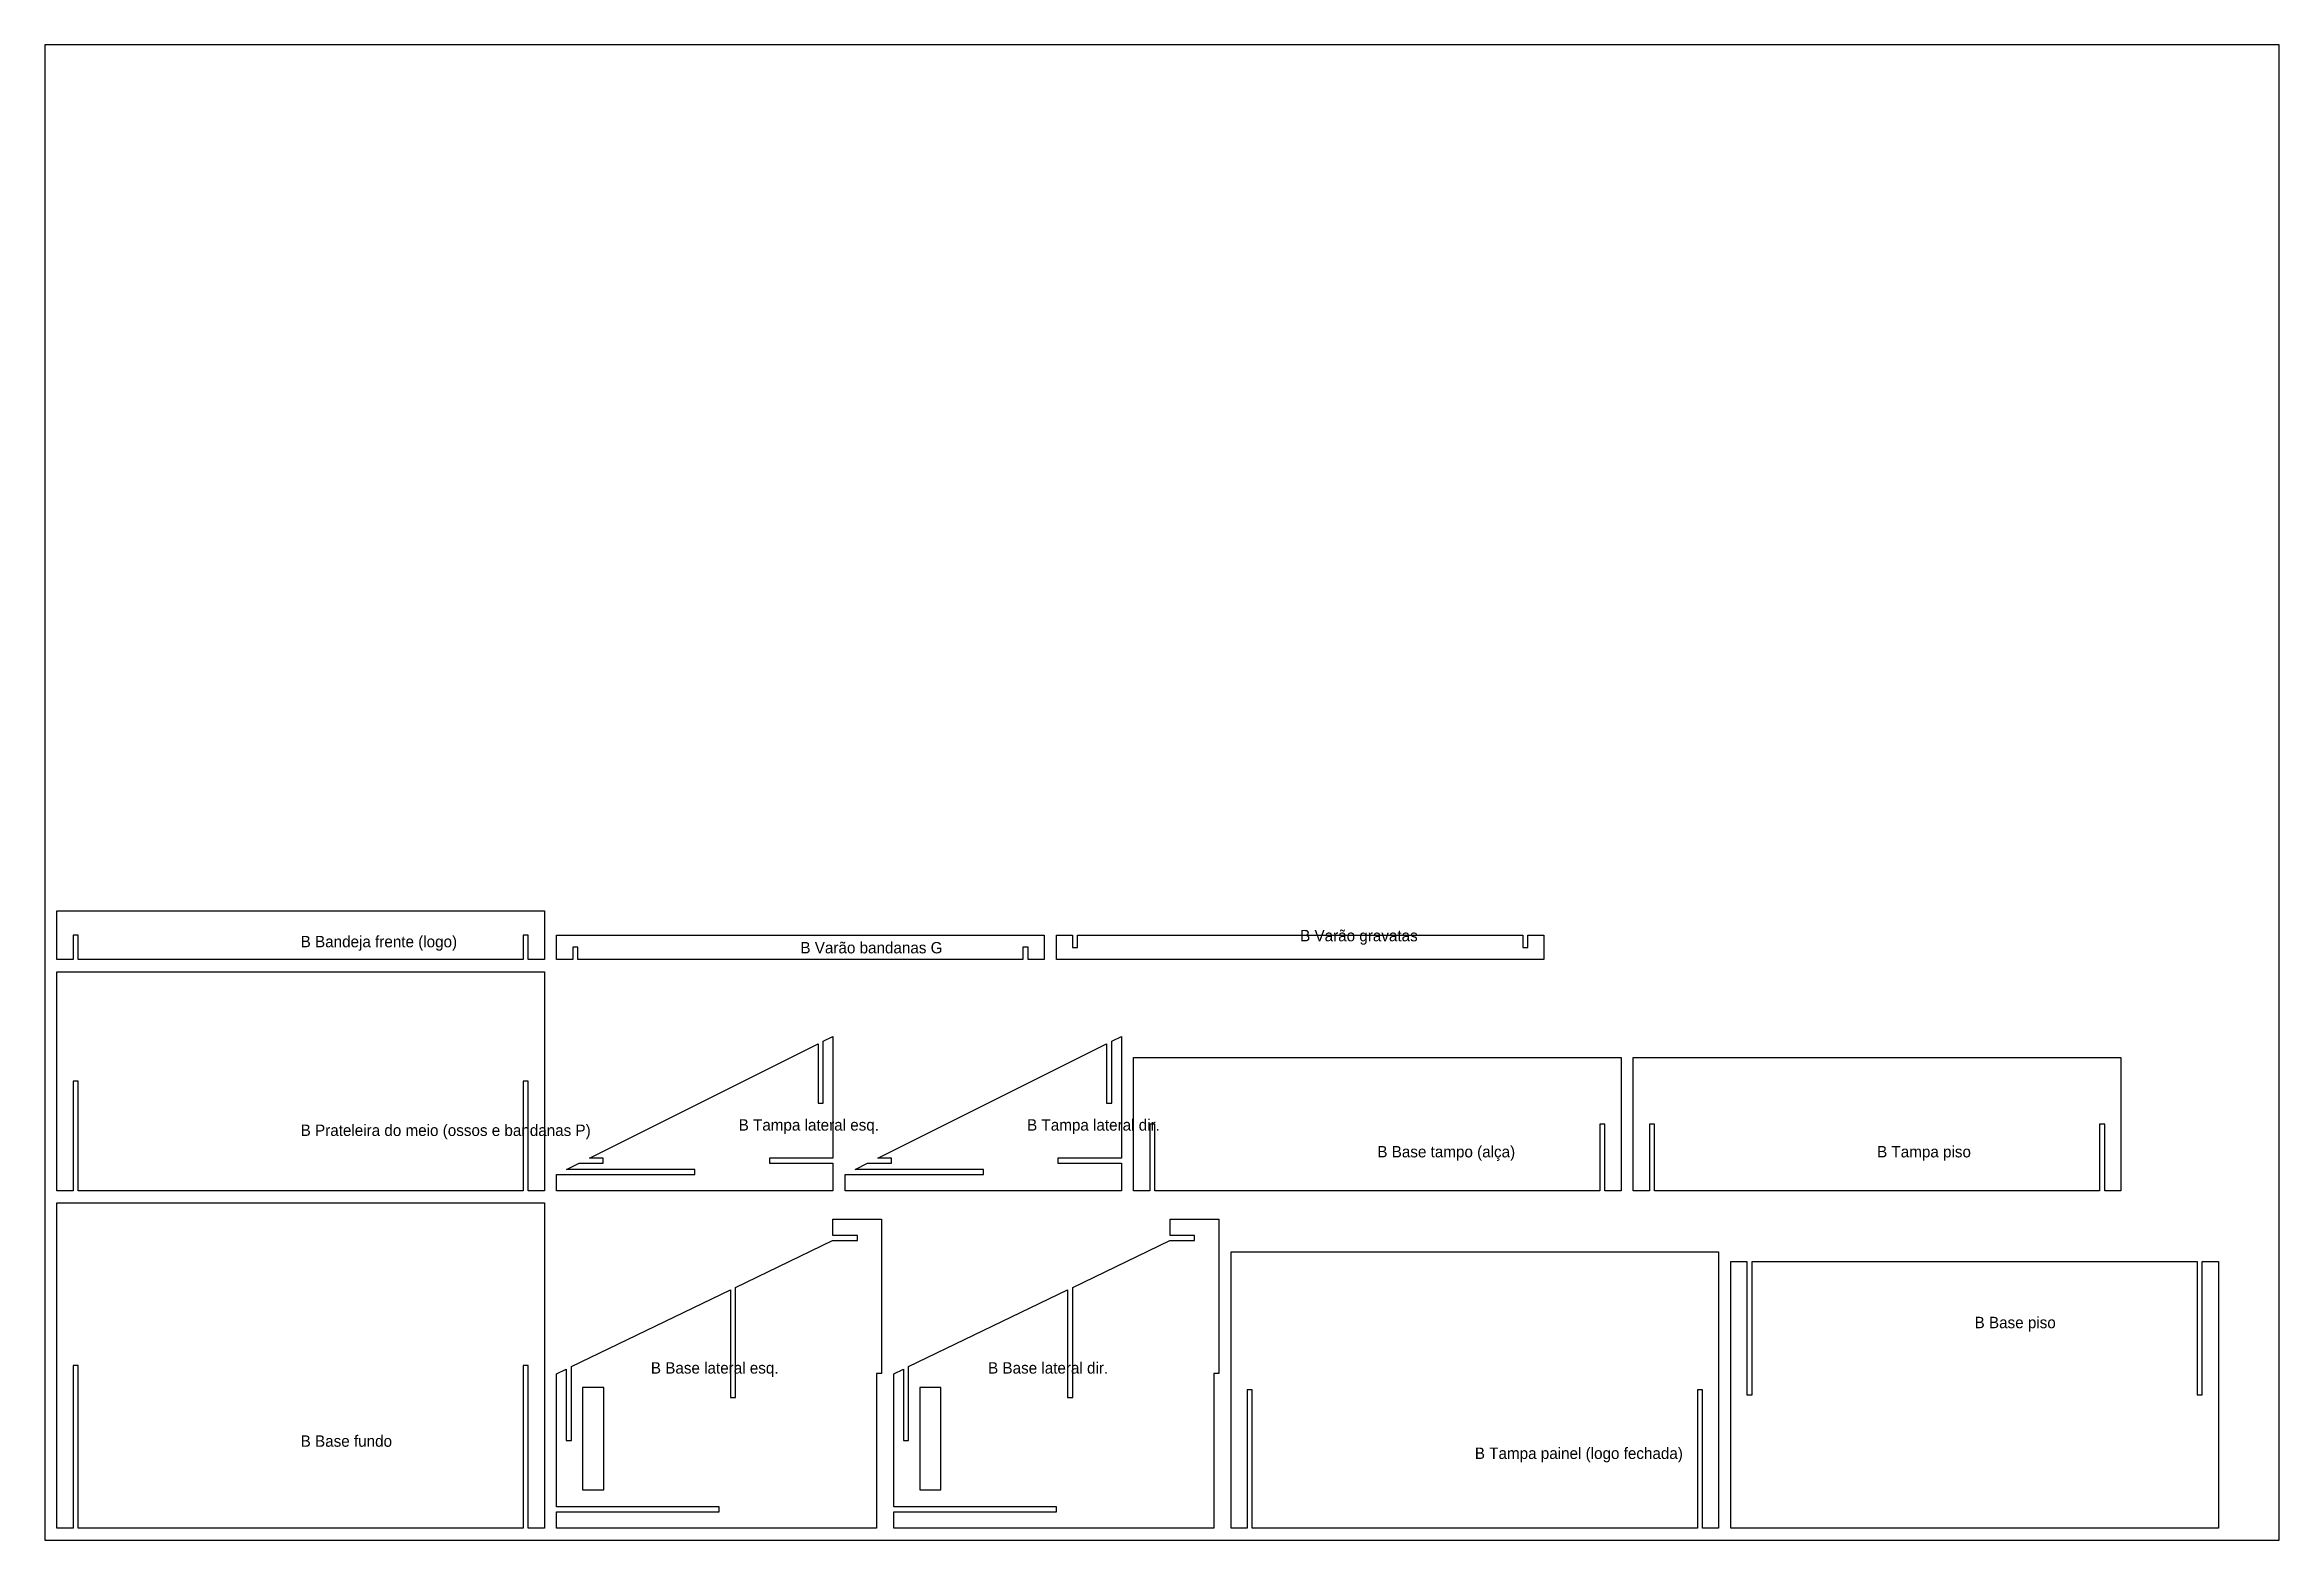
# Model space of a CAD drawing. Header units: millimetres. Extents: x 0 to 2750, y 0 to 1840.
import ezdxf

# ---------------------------------------------------------------- set-up
doc = ezdxf.new("R2010")
doc.units = ezdxf.units.MM
for name, color, linetype in [('CHAPA_NAO_CORTAR', 8, 'Continuous'), ('CORTE_EXTERNO', 1, 'Continuous'), ('CORTE_INTERNO', 5, 'Continuous'), ('ETIQUETAS_NAO_CORTAR', 8, 'Continuous')]:
    doc.layers.add(name, color=color, linetype=linetype)

msp = doc.modelspace()

# ---------------------------------------------------------------- linework, layer by layer
at = {"layer": 'CHAPA_NAO_CORTAR'}
msp.add_lwpolyline([(0, 0), (2750, 0), (2750, 1840), (0, 1840)], close=True, dxfattribs=at)
at = {"layer": 'CORTE_EXTERNO'}
for points in [[(15, 774.5), (615, 774.5), (615, 714.5), (595.15, 714.5), (595.15, 744.65), (588.85, 744.65), (588.85, 714.5), (41.15, 714.5), (41.15, 744.65), (34.85, 744.65), (34.85, 714.5), (15, 714.5), (15, 774.5)], [(630, 744.5), (1230, 744.5), (1230, 714.5), (1210.15, 714.5), (1210.15, 729.65), (1203.85, 729.65), (1203.85, 714.5), (656.15, 714.5), (656.15, 729.65), (649.85, 729.65), (649.85, 714.5), (630, 714.5), (630, 744.5)], [(1845, 714.5), (1245, 714.5), (1245, 744.5), (1264.85, 744.5), (1264.85, 729.35), (1271.15, 729.35), (1271.15, 744.5), (1818.85, 744.5), (1818.85, 729.35), (1825.15, 729.35), (1825.15, 744.5), (1845, 744.5), (1845, 714.5)], [(15, 699.5), (615, 699.5), (615, 430), (595.15, 430), (595.15, 564.9), (588.85, 564.9), (588.85, 430), (41.15, 430), (41.15, 564.9), (34.85, 564.9), (34.85, 430), (15, 430), (15, 699.5)], [(630, 449.85), (800.15, 449.85), (800.15, 456.15), (642.3, 456.15), (657.7, 463.85), (687.15, 463.85), (687.15, 470.15), (670.3, 470.15), (951.85, 610.925), (951.85, 537.85), (958.15, 537.85), (958.15, 614.075), (970, 620), (970, 470.15), (891.85, 470.15), (891.85, 463.85), (970, 463.85), (970, 430), (630, 430), (630, 449.85)], [(985, 449.85), (1155.15, 449.85), (1155.15, 456.15), (997.3, 456.15), (1012.7, 463.85), (1042.15, 463.85), (1042.15, 470.15), (1025.3, 470.15), (1306.85, 610.925), (1306.85, 537.85), (1313.15, 537.85), (1313.15, 614.075), (1325, 620), (1325, 470.15), (1246.85, 470.15), (1246.85, 463.85), (1325, 463.85), (1325, 430), (985, 430), (985, 449.85)], [(1340, 594), (1940, 594), (1940, 430), (1920.15, 430), (1920.15, 512.15), (1913.85, 512.15), (1913.85, 430), (1366.15, 430), (1366.15, 512.15), (1359.85, 512.15), (1359.85, 430), (1340, 430), (1340, 594)], [(1955, 594), (2555, 594), (2555, 430), (2535.15, 430), (2535.15, 512.15), (2528.85, 512.15), (2528.85, 430), (1981.15, 430), (1981.15, 512.15), (1974.85, 512.15), (1974.85, 430), (1955, 430), (1955, 594)], [(15, 415), (615, 415), (615, 15), (595.15, 15), (595.15, 215.15), (588.85, 215.15), (588.85, 15), (41.15, 15), (41.15, 215.15), (34.85, 215.15), (34.85, 15), (15, 15), (15, 415)], [(630, 205), (641.85, 210.716), (641.85, 122.85), (648.15, 122.85), (648.15, 213.755), (843.85, 308.151), (843.85, 175.6), (850.15, 175.6), (850.15, 311.19), (969.689, 368.85), (1000.15, 368.85), (1000.15, 375.15), (970, 375.15), (970, 395), (1030, 395), (1030, 205.15), (1023.85, 205.15), (1023.85, 15), (630, 15), (630, 34.85), (830.15, 34.85), (830.15, 41.15), (630, 41.15), (630, 205)], [(1045, 205), (1056.85, 210.716), (1056.85, 122.85), (1063.15, 122.85), (1063.15, 213.755), (1258.85, 308.151), (1258.85, 175.6), (1265.15, 175.6), (1265.15, 311.19), (1384.689, 368.85), (1415.15, 368.85), (1415.15, 375.15), (1385, 375.15), (1385, 395), (1445, 395), (1445, 205.15), (1438.85, 205.15), (1438.85, 15), (1045, 15), (1045, 34.85), (1245.15, 34.85), (1245.15, 41.15), (1045, 41.15), (1045, 205)], [(1460, 355), (2060, 355), (2060, 15), (2040.15, 15), (2040.15, 185.15), (2033.85, 185.15), (2033.85, 15), (1486.15, 15), (1486.15, 185.15), (1479.85, 185.15), (1479.85, 15), (1460, 15), (1460, 355)], [(2675, 15), (2075, 15), (2075, 343), (2094.85, 343), (2094.85, 178.85), (2101.15, 178.85), (2101.15, 343), (2648.85, 343), (2648.85, 178.85), (2655.15, 178.85), (2655.15, 343), (2675, 343), (2675, 15)]]:
    msp.add_lwpolyline(points, close=True, dxfattribs=at)
at = {"layer": 'CORTE_INTERNO'}
for points in [[(662, 62), (688, 62), (688, 188), (662, 188), (662, 62)], [(1077, 62), (1103, 62), (1103, 188), (1077, 188), (1077, 62)]]:
    msp.add_lwpolyline(points, close=True, dxfattribs=at)

# ---------------------------------------------------------------- texts
at = {"layer": 'ETIQUETAS_NAO_CORTAR'}
for s, p in [('B Bandeja frente (logo)', (315, 729.575)), ('B Varão gravatas', (1545, 736.925)), ('B Varão bandanas G', (930, 722.075)), ('B Prateleira do meio (ossos e bandanas P)', (315, 497.45)), ('B Tampa lateral esq.', (854, 504)), ('B Tampa lateral dir.', (1209, 504)), ('B Base tampo (alça)', (1640, 471.075)), ('B Tampa piso', (2255, 471.075)), ('B Base piso', (2375, 260.925)), ('B Base lateral esq.', (746, 205.075)), ('B Base lateral dir.', (1161, 205.075)), ('B Base fundo', (315, 115.075)), ('B Tampa painel (logo fechada)', (1760, 100.075))]:
    msp.add_text(s, height=14, dxfattribs=at).set_placement(p)

doc.saveas('drawing.dxf')
